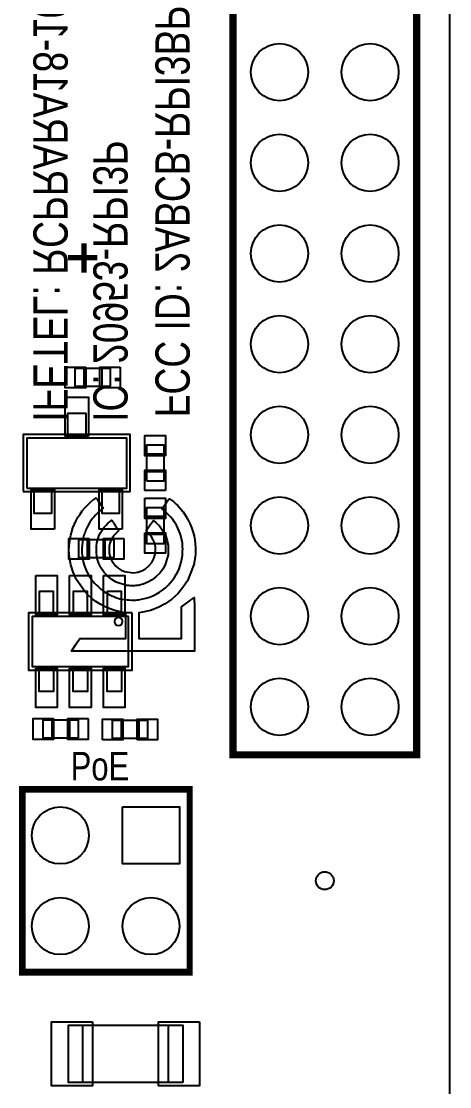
# Model space of a CAD drawing. Extents: x 2 to 217, y -24 to 87.
# Drawn here: x 127.24 to 139.24, y 17.73 to 47.58 of the extents above; entities that cross this region are included whole.
import ezdxf
from ezdxf.enums import TextEntityAlignment as Align

# ---------------------------------------------------------------- set-up
doc = ezdxf.new("R2010")
doc.units = 0
for name, color, linetype in [('BOARD_OUTLINE', 85, 'CONTINUOUS'), ('PARTS_TOP', 30, 'CONTINUOUS'), ('PINS_BOTTOM', 5, 'CONTINUOUS'), ('PINS_TOP', 1, 'CONTINUOUS'), ('SILK_BOTTOM', 85, 'CONTINUOUS'), ('SILK_TOP', 2, 'CONTINUOUS')]:
    doc.layers.add(name, color=color, linetype=linetype)

msp = doc.modelspace()

# ---------------------------------------------------------------- linework, layer by layer
at = {"layer": 'BOARD_OUTLINE'}
msp.add_lwpolyline([(83.242642, 82), (83.242642, 3, 0.414214), (86.242642, 0), (136.242642, 0, 0.414214), (139.242642, 3), (139.242642, 82, 0.414214), (136.242642, 85), (86.242642, 85, 0.414214)], format="xyb", close=True, dxfattribs=at)
at = {"layer": 'PARTS_TOP'}
for points in [[(133.242642, 77.9), (133.242642, 27.1), (138.242642, 27.1), (138.242642, 77.9), (133.242642, 77.9)], [(129.742642, 37.35), (129.742642, 37.85), (128.742642, 37.85), (128.742642, 37.35), (129.742642, 37.35)], [(128.992642, 37.85), (128.992642, 37.35)], [(129.492642, 37.85), (129.492642, 37.35)], [(128.542642, 36), (128.542642, 36.6), (129.042642, 36.6), (129.042642, 36)], [(127.292642, 34.4), (130.292642, 34.4), (130.292642, 36), (127.292642, 36), (127.292642, 34.4)], [(127.392642, 34.5), (130.192642, 34.5), (130.192642, 35.9), (127.392642, 35.9), (127.392642, 34.5)], [(130.742642, 34.7), (131.242642, 34.7), (131.242642, 35.7), (130.742642, 35.7), (130.742642, 34.7)], [(131.242642, 35.45), (130.742642, 35.45)], [(131.242642, 34.95), (130.742642, 34.95)], [(127.592642, 34.4), (127.592642, 33.8), (128.092642, 33.8), (128.092642, 34.4)], [(129.492642, 34.4), (129.492642, 33.8), (129.992642, 33.8), (129.992642, 34.4)], [(131.242642, 33.95), (130.742642, 33.95), (130.742642, 32.95), (131.242642, 32.95), (131.242642, 33.95)], [(131.242642, 33.7), (130.742642, 33.7)], [(131.242642, 33.2), (130.742642, 33.2)], [(129.842642, 32.55), (129.842642, 33.05), (128.842642, 33.05), (128.842642, 32.55), (129.842642, 32.55)], [(129.092642, 32.55), (129.092642, 33.05)], [(129.592642, 32.55), (129.592642, 33.05)], [(128.142642, 31), (128.142642, 31.6), (127.742642, 31.6), (127.742642, 31)], [(129.092642, 31), (129.092642, 31.6), (128.692642, 31.6), (128.692642, 31)], [(130.042642, 31), (130.042642, 31.6), (129.642642, 31.6), (129.642642, 31)], [(130.342642, 31), (127.442642, 31), (127.442642, 29.4), (130.342642, 29.4), (130.342642, 31)], [(130.242642, 30.9), (127.542642, 30.9), (127.542642, 29.5), (130.242642, 29.5), (130.242642, 30.9)], [(128.142642, 29.4), (128.142642, 28.8), (127.742642, 28.8), (127.742642, 29.4)], [(129.092642, 29.4), (129.092642, 28.8), (128.692642, 28.8), (128.692642, 29.4)], [(130.042642, 29.4), (130.042642, 28.8), (129.642642, 28.8), (129.642642, 29.4)], [(128.842642, 27.5), (128.842642, 28), (127.842642, 28), (127.842642, 27.5), (128.842642, 27.5)], [(128.092642, 28), (128.092642, 27.5)], [(128.592642, 28), (128.592642, 27.5)], [(129.782642, 27.99), (129.782642, 27.49), (130.782642, 27.49), (130.782642, 27.99), (129.782642, 27.99)], [(130.032642, 27.99), (130.032642, 27.49)], [(130.532642, 27.99), (130.532642, 27.49)], [(131.760642, 17.85), (128.560642, 17.85), (128.560642, 19.45), (131.760642, 19.45), (131.760642, 17.85)], [(128.960642, 17.85), (128.960642, 19.45)], [(131.360642, 17.85), (131.360642, 19.45)]]:
    msp.add_lwpolyline(points, dxfattribs=at)
msp.add_lwpolyline([(129.962642, 30.646, 1), (129.962642, 30.874, 1)], format="xyb", close=True, dxfattribs=at)
msp.add_lwpolyline([(127.340642, 26), (131.898642, 26), (131.898642, 21.006), (127.340642, 21.006)], close=True, dxfattribs=at)
at = {"layer": 'PINS_BOTTOM'}
msp.add_lwpolyline([(130.072642, 25.57), (131.672642, 25.57), (131.672642, 23.97), (130.072642, 23.97)], close=True, dxfattribs=at)
for centre, radius in [((134.472642, 46.15), 0.8), ((137.012642, 46.15), 0.8), ((134.472642, 43.61), 0.8), ((137.012642, 43.61), 0.8), ((134.472642, 41.07), 0.8), ((137.012642, 41.07), 0.8), ((134.472642, 38.53), 0.8), ((137.012642, 38.53), 0.8), ((134.472642, 35.99), 0.8), ((137.012642, 35.99), 0.8), ((134.472642, 33.45), 0.8), ((137.012642, 33.45), 0.8), ((134.472642, 30.91), 0.8), ((137.012642, 30.91), 0.8), ((134.472642, 28.37), 0.8), ((137.012642, 28.37), 0.8), ((128.332642, 24.77), 0.8), ((135.742642, 23.5), 0.25), ((128.332642, 22.23), 0.8), ((130.872642, 22.23), 0.8)]:
    msp.add_circle(centre, radius, dxfattribs=at)
at = {"layer": 'PINS_TOP'}
for points in [[(129.042642, 37.89), (129.042642, 37.31), (128.472642, 37.31), (128.472642, 37.89)], [(130.012642, 37.89), (130.012642, 37.31), (129.442642, 37.31), (129.442642, 37.89)], [(129.117642, 35.95), (128.467642, 35.95), (128.467642, 37.05), (129.117642, 37.05)], [(131.282642, 35.4), (130.702642, 35.4), (130.702642, 35.97), (131.282642, 35.97)], [(131.282642, 34.43), (130.702642, 34.43), (130.702642, 35), (131.282642, 35)], [(128.167642, 33.35), (127.517642, 33.35), (127.517642, 34.45), (128.167642, 34.45)], [(130.067642, 33.35), (129.417642, 33.35), (129.417642, 34.45), (130.067642, 34.45)], [(130.702642, 34.22), (131.282642, 34.22), (131.282642, 33.65), (130.702642, 33.65)], [(130.702642, 33.25), (131.282642, 33.25), (131.282642, 32.68), (130.702642, 32.68)], [(129.142642, 33.09), (129.142642, 32.51), (128.572642, 32.51), (128.572642, 33.09)], [(130.112642, 33.09), (130.112642, 32.51), (129.542642, 32.51), (129.542642, 33.09)], [(127.642642, 32.05), (128.242642, 32.05), (128.242642, 30.95), (127.642642, 30.95)], [(128.592642, 32.05), (129.192642, 32.05), (129.192642, 30.95), (128.592642, 30.95)], [(129.542642, 32.05), (130.142642, 32.05), (130.142642, 30.95), (129.542642, 30.95)], [(127.642642, 29.45), (128.242642, 29.45), (128.242642, 28.35), (127.642642, 28.35)], [(128.592642, 29.45), (129.192642, 29.45), (129.192642, 28.35), (128.592642, 28.35)], [(129.542642, 29.45), (130.142642, 29.45), (130.142642, 28.35), (129.542642, 28.35)], [(128.142642, 28.04), (128.142642, 27.46), (127.572642, 27.46), (127.572642, 28.04)], [(129.112642, 28.04), (129.112642, 27.46), (128.542642, 27.46), (128.542642, 28.04)], [(129.512642, 27.45), (129.512642, 28.03), (130.082642, 28.03), (130.082642, 27.45)], [(130.482642, 27.45), (130.482642, 28.03), (131.052642, 28.03), (131.052642, 27.45)], [(130.072642, 25.57), (131.672642, 25.57), (131.672642, 23.97), (130.072642, 23.97)], [(129.235642, 19.55), (129.235642, 17.75), (128.085642, 17.75), (128.085642, 19.55)], [(132.235642, 19.55), (132.235642, 17.75), (131.085642, 17.75), (131.085642, 19.55)]]:
    msp.add_lwpolyline(points, close=True, dxfattribs=at)
for centre, radius in [((134.472642, 46.15), 0.8), ((137.012642, 46.15), 0.8), ((134.472642, 43.61), 0.8), ((137.012642, 43.61), 0.8), ((134.472642, 41.07), 0.8), ((137.012642, 41.07), 0.8), ((134.472642, 38.53), 0.8), ((137.012642, 38.53), 0.8), ((134.472642, 35.99), 0.8), ((137.012642, 35.99), 0.8), ((134.472642, 33.45), 0.8), ((137.012642, 33.45), 0.8), ((134.472642, 30.91), 0.8), ((137.012642, 30.91), 0.8), ((134.472642, 28.37), 0.8), ((137.012642, 28.37), 0.8), ((128.332642, 24.77), 0.8), ((135.742642, 23.5), 0.25), ((128.332642, 22.23), 0.8), ((130.872642, 22.23), 0.8)]:
    msp.add_circle(centre, radius, dxfattribs=at)
at = {"layer": 'SILK_BOTTOM'}
for points in [[(132.119942, 32.6433), (132.110842, 32.569), (132.105342, 32.531), (132.099442, 32.4932), (132.093142, 32.4562), (132.086542, 32.4205), (132.079842, 32.3868), (132.072942, 32.3556), (132.065942, 32.3274), (131.893342, 31.9012), (131.769142, 31.7111), (131.622542, 31.5391), (131.455842, 31.3873), (131.271242, 31.2576), (131.071042, 31.152), (130.857342, 31.0727), (130.632342, 31.0216), (130.532542, 31.0063), (130.532542, 30.6481), (130.532542, 30.29), (131.130942, 30.29), (131.729442, 30.29), (131.729442, 30.73), (131.729442, 31.1701), (131.904942, 31.3015), (131.966142, 31.3471), (131.993742, 31.3676), (132.018742, 31.3859), (132.040442, 31.4018), (132.058442, 31.4148), (132.072142, 31.4246), (132.081142, 31.4307), (132.084842, 31.4329), (132.086542, 31.3856), (132.087242, 31.3299), (132.087842, 31.2555), (132.088442, 31.1648), (132.088842, 31.0598), (132.089142, 30.9429), (132.089342, 30.816), (132.089342, 30.6814), (132.089342, 29.93), (130.365142, 29.93), (128.641742, 29.93), (128.762342, 30.1073), (128.882942, 30.2855), (129.527242, 30.2882), (130.172542, 30.29), (130.172542, 30.6481), (130.172542, 31.0063), (130.091542, 31.0171), (129.829042, 31.0764), (129.698842, 31.1232), (129.571142, 31.1805), (129.447442, 31.2475), (129.328942, 31.3235), (129.217242, 31.4077), (129.113742, 31.4993), (129.019742, 31.5976), (128.777542, 31.9518), (128.691142, 32.1454), (128.628342, 32.3467), (128.589642, 32.5533), (128.575542, 32.763), (128.586442, 32.9732), (128.622742, 33.1816), (128.684942, 33.3857), (128.773942, 33.5872), (128.826542, 33.6818), (128.884642, 33.7725), (128.948342, 33.8596), (129.017942, 33.9432), (129.093342, 34.0235), (129.174942, 34.1007), (129.262642, 34.175), (129.284242, 34.1915), (129.294242, 34.199), (129.303442, 34.2056), (129.311642, 34.2114), (129.318742, 34.2161), (129.324442, 34.2197), (129.328642, 34.2219), (129.331042, 34.2227), (129.360442, 34.1881), (129.387242, 34.1518), (129.418042, 34.1085), (129.450042, 34.0625), (129.480142, 34.0182), (129.505342, 33.9799), (129.522642, 33.9518), (129.529042, 33.9383), (129.524842, 33.9315), (129.519742, 33.9259), (129.513042, 33.9191), (129.504942, 33.9113), (129.495442, 33.9027), (129.484942, 33.8934), (129.473642, 33.8836), (129.461542, 33.8735), (129.360842, 33.7841), (129.314142, 33.7363), (129.269942, 33.6865), (129.228342, 33.6346), (129.189342, 33.5809), (129.152942, 33.5252), (129.119142, 33.4676), (129.088142, 33.4082), (129.049642, 33.3269), (129.033642, 33.2895), (129.019342, 33.2533), (129.006642, 33.2177), (128.995342, 33.1821), (128.985042, 33.1457), (128.975542, 33.1079), (128.966642, 33.0681), (128.935942, 32.8135), (128.937942, 32.6866), (128.951242, 32.5607), (128.975942, 32.4366), (129.011842, 32.3147), (129.058742, 32.1958), (129.116542, 32.0804), (129.185242, 31.9692), (129.250042, 31.8852), (129.290242, 31.8396), (129.333842, 31.7935), (129.379542, 31.7482), (129.425942, 31.705), (129.471742, 31.6652), (129.515542, 31.6302), (129.556042, 31.6012), (129.662442, 31.5369), (129.717042, 31.5082), (129.772642, 31.482), (129.829042, 31.4582), (129.886442, 31.4367), (129.944642, 31.4177), (130.003742, 31.4011), (130.063642, 31.387), (130.153342, 31.3735), (130.207342, 31.3685), (130.264742, 31.3648), (130.323342, 31.3625), (130.380942, 31.3617), (130.435542, 31.3624), (130.484942, 31.3648), (130.527142, 31.369), (130.732742, 31.4119), (130.831842, 31.4442), (130.928042, 31.4834), (131.020942, 31.5294), (131.110242, 31.5821), (131.195642, 31.6413), (131.276742, 31.7068), (131.353242, 31.7785), (131.476742, 31.9206), (131.530342, 31.9962), (131.578642, 32.0749), (131.621542, 32.1567), (131.659042, 32.2417), (131.691342, 32.33), (131.718442, 32.4215), (131.740242, 32.5164), (131.753642, 32.6151), (131.757742, 32.6718), (131.760142, 32.7311), (131.760742, 32.7912), (131.759542, 32.8503), (131.756442, 32.9065), (131.751542, 32.9581), (131.744742, 33.0033), (131.697042, 33.1965), (131.664942, 33.2877), (131.627342, 33.3753), (131.584242, 33.4594), (131.535542, 33.5399), (131.481442, 33.6169), (131.421942, 33.6903), (131.356842, 33.7601), (131.319742, 33.7968), (131.301342, 33.8145), (131.283642, 33.8315), (131.267042, 33.8472), (131.251842, 33.8614), (131.238542, 33.8736), (131.227542, 33.8834), (131.219142, 33.8906), (131.181342, 33.9212), (131.280342, 34.0562), (131.315142, 34.1035), (131.331142, 34.1251), (131.345742, 34.1448), (131.358742, 34.1621), (131.369642, 34.1766), (131.378342, 34.1879), (131.384342, 34.1956), (131.387442, 34.1993), (131.408542, 34.1931), (131.427742, 34.1805), (131.451742, 34.1626), (131.479442, 34.14), (131.510342, 34.1134), (131.543242, 34.0835), (131.577642, 34.051), (131.612442, 34.0166), (131.773142, 33.8292), (131.843142, 33.7275), (131.905942, 33.6212), (131.961342, 33.5107), (132.008942, 33.3964), (132.048542, 33.279), (132.079942, 33.1589), (132.102842, 33.0366), (132.111342, 32.9589), (132.114942, 32.91), (132.117942, 32.8579), (132.120242, 32.8053), (132.121742, 32.7549), (132.122242, 32.7093), (132.121742, 32.6712)], [(131.351442, 32.6253), (131.268542, 32.3521), (131.201042, 32.2294), (131.117942, 32.1179), (131.020642, 32.0188), (130.910242, 31.9335), (130.788242, 31.8634), (130.655942, 31.8097), (130.514542, 31.774), (130.450542, 31.7666), (130.412042, 31.7646), (130.371042, 31.7636), (130.329242, 31.7637), (130.287942, 31.7648), (130.248742, 31.7669), (130.213042, 31.7699), (130.182442, 31.774), (129.899242, 31.8671), (129.773942, 31.9416), (129.661442, 32.0325), (129.563142, 32.1383), (129.480642, 32.2573), (129.415442, 32.3879), (129.369042, 32.5285), (129.342742, 32.6775), (129.342742, 32.8698), (129.357142, 32.9656), (129.380542, 33.0598), (129.412642, 33.1516), (129.453242, 33.2399), (129.501842, 33.3237), (129.558142, 33.402), (129.621742, 33.4739), (129.665442, 33.5164), (129.687242, 33.5366), (129.708242, 33.5552), (129.727342, 33.5715), (129.744042, 33.5849), (129.757342, 33.5947), (129.766642, 33.6002), (129.771142, 33.6008), (129.778542, 33.5907), (129.786342, 33.5796), (129.796642, 33.5651), (129.808942, 33.5475), (129.823142, 33.5272), (129.838842, 33.5048), (129.855842, 33.4806), (129.873742, 33.455), (129.972742, 33.3129), (129.894442, 33.2346), (129.827042, 33.1589), (129.799542, 33.1212), (129.775842, 33.0829), (129.755542, 33.0434), (129.738542, 33.0023), (129.724342, 32.959), (129.712842, 32.913), (129.703642, 32.8638), (129.705542, 32.6659), (129.729742, 32.5705), (129.768042, 32.4798), (129.819242, 32.3956), (129.882442, 32.3196), (129.956442, 32.2535), (130.040342, 32.1991), (130.132942, 32.1582), (130.382842, 32.122), (130.503742, 32.14), (130.618042, 32.1797), (130.722742, 32.2397), (130.815042, 32.3181), (130.891942, 32.4134), (130.950442, 32.5238), (130.987842, 32.6478), (131.000542, 32.7881), (130.995342, 32.8568), (130.982642, 32.924), (130.962642, 32.9894), (130.935442, 33.0526), (130.901042, 33.1132), (130.859642, 33.171), (130.811442, 33.2256), (130.734942, 33.3039), (130.805142, 33.401), (130.832242, 33.4377), (130.845842, 33.4564), (130.859142, 33.4747), (130.871842, 33.4923), (130.883542, 33.5086), (130.894142, 33.5232), (130.903142, 33.5358), (130.910442, 33.5459), (130.944642, 33.5945), (131.010342, 33.5369), (131.107642, 33.4403), (131.150742, 33.3877), (131.190242, 33.3322), (131.225942, 33.2741), (131.257842, 33.2134), (131.285742, 33.1502), (131.309842, 33.0847), (131.329842, 33.0168), (131.344342, 32.9396), (131.349842, 32.8939), (131.353942, 32.8456), (131.356642, 32.7965), (131.357842, 32.7482), (131.357442, 32.7024), (131.355342, 32.6609)]]:
    msp.add_lwpolyline(points, close=True, dxfattribs=at)
at = {"layer": 'SILK_TOP', "const_width": 0.15}
for points in [[(138.342642, 78), (133.642642, 78), (133.142642, 77.5), (133.142642, 27), (138.342642, 27), (138.342642, 78)], [(128.991642, 41.355), (128.991642, 40.533)], [(129.370642, 40.956), (128.548642, 40.956)], [(127.247642, 26.082), (127.247642, 20.913), (131.969642, 20.913), (131.969642, 26.082), (127.247642, 26.082)]]:
    msp.add_lwpolyline(points, dxfattribs=at)

# ---------------------------------------------------------------- texts
at = {"layer": 'SILK_BOTTOM', "text_generation_flag": 2, "width": 0.8125}
for s, p in [('IFETEL: RCPRARA18-1020', (127.577642, 36.358)), ('FCC ID: 2ABCB-RPI3BP', (130.996642, 36.482)), ('IC: 20953-RPI3P', (129.256642, 36.354))]:
    msp.add_text(s, height=0.96, rotation=270, dxfattribs=at).set_placement(p)
at = {"layer": 'SILK_TOP', "width": 0.8125}
msp.add_text('PoE', height=0.8, dxfattribs=at).set_placement((129.442642, 26.31), align=Align.CENTER)

doc.saveas('drawing.dxf')
